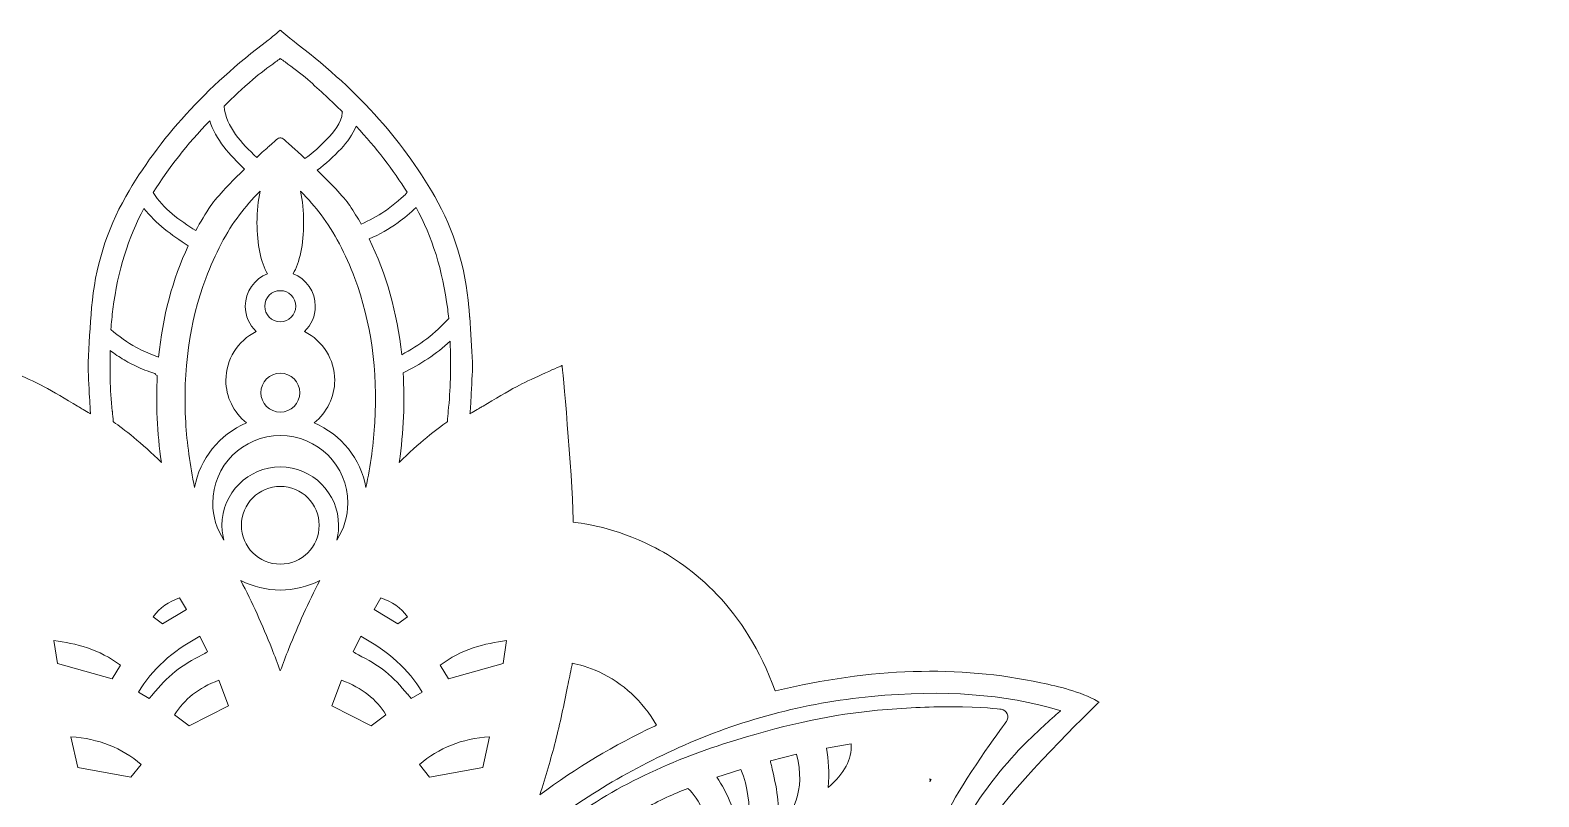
# Model space of a CAD drawing. Header units: millimetres. Extents: x -1149 to 2186, y 108 to 662.
# Drawn here: x 1119.9 to 1500.7, y 459.8 to 653.4 of the extents above; entities that cross this region are included whole.
import ezdxf

# ---------------------------------------------------------------- set-up
doc = ezdxf.new("R2010")
doc.units = ezdxf.units.MM
doc.header["$MEASUREMENT"] = 0
doc.layers.add('Layer 5', color=7, linetype='Continuous')

msp = doc.modelspace()

# ---------------------------------------------------------------- linework, layer by layer
at = {"layer": 'Layer 5', "lineweight": 0}
for points, knots in [([(1500.47, 318.48), (1500.47, 318.53), (1500.47, 318.58), (1500.46, 318.65), (1500.54, 323.25), (1499.13, 334.25), (1499.13, 334.25), (1499.13, 334.25), (1463.58, 301.53), (1415.26, 302.46), (1407.54, 302.61), (1399.34, 302.75), (1390.86, 303.73), (1403.38, 310.34), (1415.3, 319.82), (1428.23, 333.45), (1437.07, 342.77), (1444.98, 353.13), (1452.62, 363.15), (1452.62, 363.15), (1453.85, 364.76), (1453.85, 364.76), (1458.05, 370.25), (1469.08, 381.29), (1469.08, 381.29), (1468.87, 381.59), (1463.49, 382.71), (1461.66, 383.13), (1455.32, 384.59), (1448.93, 385.87), (1442.52, 387), (1430.98, 389.04), (1419.37, 390.53), (1407.7, 391.33), (1409.65, 403.35), (1408.91, 414.08), (1405.47, 423.24), (1402.53, 431.05), (1397.64, 437.76), (1390.93, 443.17), (1385.8, 447.31), (1376.98, 452.75), (1363.75, 455.61), (1371.34, 466.22), (1389.68, 483.7), (1389.68, 483.7), (1389.68, 483.7), (1389.39, 483.86), (1389.39, 483.86), (1384.69, 486.52), (1379.54, 487.63), (1374.99, 488.6), (1354.12, 493.07), (1332.21, 492.4), (1308.03, 486.54), (1308.03, 486.54), (1307.98, 486.54), (1307.9, 486.53), (1300.35, 507.58), (1286.85, 518.05), (1276.77, 523.13), (1267.56, 527.77), (1259.62, 528.87), (1256.91, 529.12), (1256.91, 529.4), (1256.92, 529.65), (1256.94, 529.86), (1256.93, 529.86), (1256.92, 529.86), (1256.9, 529.87), (1256.72, 541.96), (1254.12, 568.73), (1254.12, 568.73), (1254.12, 568.73), (1246.46, 565.38), (1243.35, 563.76), (1243.35, 563.76), (1242.58, 563.35), (1242.58, 563.35), (1240.4, 562.21), (1237.1, 560.23), (1234.2, 558.48), (1233.92, 558.32), (1233.66, 558.16), (1233.39, 558), (1233.39, 558), (1231.33, 556.77), (1230.87, 556.5), (1230.95, 557.4), (1231.04, 558.95), (1231.19, 561.68), (1231.36, 564.61), (1231.55, 568.35), (1231.49, 569.55), (1231.3, 573.08), (1231.08, 577), (1230.79, 580.95), (1230.79, 581), (1230.78, 581.06), (1230.78, 581.11), (1230.72, 581.86), (1230.66, 582.61), (1230.6, 583.36), (1229.76, 593.42), (1226.85, 602.86), (1221.96, 611.41), (1213.55, 626.07), (1201.81, 638.97), (1186.06, 650.83), (1185.65, 651.14), (1182.98, 653.39), (1182.98, 653.39), (1182.98, 653.39), (1180.32, 651.14), (1179.9, 650.83), (1164.15, 638.97), (1152.41, 626.07), (1144.01, 611.41), (1139.11, 602.86), (1136.2, 593.42), (1135.37, 583.36), (1134.97, 578.61), (1134.71, 573.8), (1134.48, 569.55), (1134.41, 568.35), (1134.6, 564.61), (1134.77, 561.68), (1134.93, 558.95), (1135.02, 557.4), (1135.09, 556.5), (1134.63, 556.77), (1132.57, 558), (1132.57, 558), (1132.31, 558.16), (1132.04, 558.32), (1131.77, 558.48), (1128.86, 560.23), (1125.57, 562.21), (1123.38, 563.35), (1123.38, 563.35), (1122.61, 563.76), (1122.61, 563.76), (1119.51, 565.38), (1111.85, 568.73), (1111.85, 568.73), (1111.85, 568.73), (1109.24, 541.96), (1109.06, 529.87), (1109.05, 529.86), (1109.04, 529.86), (1109.02, 529.86), (1109.05, 529.65), (1109.05, 529.4), (1109.05, 529.12), (1106.34, 528.87), (1098.4, 527.77), (1089.2, 523.13), (1079.11, 518.05), (1065.61, 507.58), (1058.06, 486.53), (1057.99, 486.54), (1057.94, 486.54), (1057.94, 486.54), (1033.76, 492.4), (1011.85, 493.07), (990.97, 488.6), (986.43, 487.63), (981.27, 486.52), (976.57, 483.86), (976.57, 483.86), (976.28, 483.7), (976.28, 483.7), (976.28, 483.7), (994.62, 466.22), (1002.21, 455.61), (988.98, 452.75), (980.16, 447.31), (975.03, 443.17), (968.32, 437.76), (963.43, 431.05), (960.5, 423.24), (957.06, 414.08), (956.31, 403.35), (958.27, 391.33), (946.6, 390.53), (934.99, 389.04), (923.44, 387), (917.03, 385.87), (910.65, 384.59), (904.3, 383.13), (902.48, 382.71), (897.09, 381.59), (896.88, 381.29), (896.88, 381.29), (907.92, 370.25), (912.11, 364.76), (912.11, 364.76), (913.34, 363.15), (913.34, 363.15), (920.99, 353.13), (928.89, 342.77), (937.74, 333.45), (950.67, 319.82), (962.59, 310.34), (975.11, 303.73), (966.63, 302.75), (958.42, 302.61), (950.7, 302.46), (902.38, 301.53), (866.83, 334.25), (866.83, 334.25), (866.83, 334.25), (865.43, 323.25), (865.51, 318.65), (865.5, 318.58), (865.49, 318.53), (865.49, 318.48), (865.29, 304.67), (867.87, 290.84), (873.15, 277.38), (881.55, 255.97), (896.79, 236.42), (917.2, 220.85), (939.19, 204.09), (960.63, 195.33), (980.96, 194.79), (965.68, 183), (944.26, 183.97), (944.26, 183.97), (944.26, 183.97), (955.23, 173.31), (960.19, 170.11), (970.16, 163.68), (980.73, 159.49), (991.61, 157.66), (997.5, 156.67), (1003.46, 156.42), (1009.33, 156.93), (1012.52, 157.2), (1016.15, 157.67), (1019.52, 158.98), (1018.66, 157.45), (1017.84, 155.98), (1017.01, 154.52), (1012.92, 147.28), (1008.29, 139.69), (1002.2, 133.21), (999.14, 129.97), (996.16, 126.86), (992.65, 125.23), (977.38, 118.17), (965, 131.26), (962.75, 133.58), (962.75, 133.58), (961.05, 135.32), (961.05, 135.32), (961.05, 135.32), (961.94, 133.06), (961.94, 133.06), (964.51, 126.49), (968.32, 121.32), (973.28, 117.69), (978.5, 113.86), (984.88, 111.84), (992.24, 111.7), (992.58, 111.69), (992.91, 111.69), (993.25, 111.69), (1003.35, 111.69), (1013.36, 114.68), (1023.81, 120.82), (1037.03, 128.59), (1047.43, 138.5), (1054.71, 150.28), (1057.19, 154.29), (1059.21, 158.65), (1061.17, 162.88), (1061.66, 163.93), (1062.14, 164.99), (1062.64, 166.04), (1064.83, 166.97), (1066.8, 167.97), (1068.65, 169.11), (1068.9, 169.26), (1069.2, 169.43), (1069.52, 169.61), (1069.95, 169.84), (1070.41, 170.1), (1070.86, 170.39), (1071.63, 167.67), (1072.92, 165.02), (1074.69, 162.51), (1080.48, 154.32), (1088.09, 149.06), (1097.3, 146.89), (1105.4, 144.98), (1113.56, 145.97), (1122.27, 149.9), (1131.98, 154.29), (1140.58, 160.89), (1147.84, 169.51), (1151.48, 173.84), (1154.92, 178.47), (1158.24, 182.94), (1159.86, 185.13), (1161.55, 187.4), (1163.23, 189.6), (1163.74, 190.27), (1164.33, 190.9), (1165.07, 191.7), (1165.2, 191.85), (1165.34, 191.99), (1165.48, 192.15), (1165.1, 184.93), (1167.1, 179.79), (1171.71, 176.05), (1174.85, 173.5), (1178.5, 172.18), (1182.56, 172.12), (1182.56, 172.12), (1182.91, 172.12), (1182.91, 172.12), (1182.91, 172.12), (1182.91, 172.12), (1182.91, 172.12), (1182.91, 172.12), (1182.98, 172.12), (1182.98, 172.12), (1182.98, 172.12), (1183.06, 172.12), (1183.06, 172.12), (1183.06, 172.12), (1183.06, 172.12), (1183.06, 172.12), (1183.06, 172.12), (1183.4, 172.12), (1183.4, 172.12), (1187.46, 172.18), (1191.12, 173.5), (1194.26, 176.05), (1198.87, 179.79), (1200.87, 184.93), (1200.49, 192.15), (1200.63, 191.99), (1200.76, 191.85), (1200.9, 191.7), (1201.64, 190.9), (1202.22, 190.27), (1202.73, 189.6), (1204.42, 187.4), (1206.1, 185.13), (1207.73, 182.94), (1211.05, 178.47), (1214.48, 173.84), (1218.13, 169.51), (1225.38, 160.89), (1233.98, 154.29), (1243.69, 149.9), (1252.4, 145.97), (1260.57, 144.98), (1268.66, 146.89), (1277.88, 149.06), (1285.49, 154.32), (1291.27, 162.51), (1293.05, 165.02), (1294.33, 167.67), (1295.11, 170.39), (1295.56, 170.1), (1296.02, 169.84), (1296.44, 169.61), (1296.76, 169.43), (1297.06, 169.26), (1297.32, 169.11), (1299.16, 167.97), (1301.13, 166.97), (1303.33, 166.04), (1303.82, 164.99), (1304.31, 163.93), (1304.8, 162.88), (1306.75, 158.65), (1308.77, 154.29), (1311.25, 150.28), (1318.54, 138.5), (1328.93, 128.59), (1342.15, 120.82), (1352.6, 114.68), (1362.61, 111.69), (1372.71, 111.69), (1373.05, 111.69), (1373.39, 111.69), (1373.73, 111.7), (1381.08, 111.84), (1387.46, 113.86), (1392.69, 117.69), (1397.64, 121.32), (1401.46, 126.49), (1404.02, 133.06), (1404.02, 133.06), (1404.91, 135.32), (1404.91, 135.32), (1404.91, 135.32), (1403.22, 133.58), (1403.22, 133.58), (1400.97, 131.26), (1388.59, 118.17), (1373.32, 125.23), (1369.8, 126.86), (1366.82, 129.97), (1363.77, 133.21), (1357.68, 139.69), (1353.05, 147.28), (1348.95, 154.52), (1348.12, 155.98), (1347.3, 157.45), (1346.44, 158.98), (1349.81, 157.67), (1353.45, 157.2), (1356.63, 156.93), (1362.5, 156.42), (1368.46, 156.67), (1374.36, 157.66), (1385.24, 159.49), (1395.81, 163.68), (1405.77, 170.11), (1410.73, 173.31), (1421.71, 183.97), (1421.71, 183.97), (1421.71, 183.97), (1400.29, 183), (1385, 194.79), (1405.34, 195.33), (1426.78, 204.09), (1448.77, 220.85), (1469.18, 236.42), (1484.41, 255.97), (1492.81, 277.38), (1498.1, 290.84), (1500.67, 304.67), (1500.47, 318.48)], [0, 0, 0, 0, 1, 1, 1, 2, 2, 2, 3, 3, 3, 4, 4, 4, 5, 5, 5, 6, 6, 6, 7, 7, 7, 8, 8, 8, 9, 9, 9, 10, 10, 10, 11, 11, 11, 12, 12, 12, 13, 13, 13, 14, 14, 14, 15, 15, 15, 16, 16, 16, 17, 17, 17, 18, 18, 18, 19, 19, 19, 20, 20, 20, 21, 21, 21, 22, 22, 22, 23, 23, 23, 24, 24, 24, 25, 25, 25, 26, 26, 26, 27, 27, 27, 28, 28, 28, 29, 29, 29, 30, 30, 30, 31, 31, 31, 32, 32, 32, 33, 33, 33, 34, 34, 34, 35, 35, 35, 36, 36, 36, 37, 37, 37, 38, 38, 38, 39, 39, 39, 40, 40, 40, 41, 41, 41, 42, 42, 42, 43, 43, 43, 44, 44, 44, 45, 45, 45, 46, 46, 46, 47, 47, 47, 48, 48, 48, 49, 49, 49, 50, 50, 50, 51, 51, 51, 52, 52, 52, 53, 53, 53, 54, 54, 54, 55, 55, 55, 56, 56, 56, 57, 57, 57, 58, 58, 58, 59, 59, 59, 60, 60, 60, 61, 61, 61, 62, 62, 62, 63, 63, 63, 64, 64, 64, 65, 65, 65, 66, 66, 66, 67, 67, 67, 68, 68, 68, 69, 69, 69, 70, 70, 70, 71, 71, 71, 72, 72, 72, 73, 73, 73, 74, 74, 74, 75, 75, 75, 76, 76, 76, 77, 77, 77, 78, 78, 78, 79, 79, 79, 80, 80, 80, 81, 81, 81, 82, 82, 82, 83, 83, 83, 84, 84, 84, 85, 85, 85, 86, 86, 86, 87, 87, 87, 88, 88, 88, 89, 89, 89, 90, 90, 90, 91, 91, 91, 92, 92, 92, 93, 93, 93, 94, 94, 94, 95, 95, 95, 96, 96, 96, 97, 97, 97, 98, 98, 98, 99, 99, 99, 100, 100, 100, 101, 101, 101, 102, 102, 102, 103, 103, 103, 104, 104, 104, 105, 105, 105, 106, 106, 106, 107, 107, 107, 108, 108, 108, 109, 109, 109, 110, 110, 110, 111, 111, 111, 112, 112, 112, 113, 113, 113, 114, 114, 114, 115, 115, 115, 116, 116, 116, 117, 117, 117, 118, 118, 118, 119, 119, 119, 120, 120, 120, 121, 121, 121, 122, 122, 122, 123, 123, 123, 124, 124, 124, 125, 125, 125, 126, 126, 126, 127, 127, 127, 128, 128, 128, 129, 129, 129, 130, 130, 130, 131, 131, 131, 132, 132, 132, 133, 133, 133, 134, 134, 134, 135, 135, 135, 136, 136, 136, 137, 137, 137, 138, 138, 138, 139, 139, 139, 140, 140, 140, 141, 141, 141, 142, 142, 142, 143, 143, 143, 144, 144, 144, 145, 145, 145, 146, 146, 146, 146]), ([(1176.07, 640.92), (1177.85, 642.49), (1179.86, 643.95), (1181.8, 645.37), (1182.19, 645.65), (1182.59, 645.94), (1182.99, 646.24), (1183.39, 645.94), (1183.79, 645.65), (1184.18, 645.36), (1186.12, 643.95), (1188.12, 642.49), (1189.91, 640.92), (1193.06, 638.16), (1195.96, 635.44), (1198.65, 632.74), (1198.65, 632.68), (1198.64, 632.63), (1198.64, 632.57), (1198.51, 629.89), (1196.46, 627.68), (1194.7, 625.85), (1193.03, 624.12), (1191.26, 622.29), (1189.2, 621), (1187.72, 622.38), (1186.53, 623.45), (1185.86, 624.04), (1183.46, 626.19), (1183.42, 626.19), (1182.99, 626.19), (1182.56, 626.19), (1182.51, 626.19), (1180.11, 624.04), (1179.49, 623.49), (1178.4, 622.51), (1177.05, 621.26), (1173.22, 624.84), (1169.35, 628.87), (1168.78, 634.19), (1171.06, 636.41), (1173.48, 638.65), (1176.07, 640.92)], [0, 0, 0, 0, 1, 1, 1, 2, 2, 2, 3, 3, 3, 4, 4, 4, 5, 5, 5, 6, 6, 6, 7, 7, 7, 8, 8, 8, 9, 9, 9, 10, 10, 10, 11, 11, 11, 12, 12, 12, 13, 13, 13, 14, 14, 14, 14]), ([(1165.17, 630.53), (1166.66, 625.75), (1170.27, 621.81), (1173.95, 618.32), (1170.78, 615.25), (1167.11, 611.51), (1165.46, 609.08), (1164.09, 607.06), (1162.82, 604.96), (1161.65, 602.78), (1157.58, 605.35), (1153.43, 608.27), (1150.92, 612.38), (1154.77, 618.57), (1159.44, 624.53), (1165.17, 630.53)], [0, 0, 0, 0, 1, 1, 1, 2, 2, 2, 3, 3, 3, 4, 4, 4, 5, 5, 5, 5]), ([(1215, 612.45), (1214.36, 611.63), (1213.41, 610.88), (1212.74, 610.28), (1211.68, 609.33), (1210.53, 608.46), (1209.35, 607.65), (1207.47, 606.37), (1205.49, 605.31), (1203.4, 604.44), (1202.49, 606.03), (1201.53, 607.58), (1200.51, 609.08), (1198.91, 611.44), (1195.42, 615.03), (1192.31, 618.04), (1194.51, 619.59), (1196.45, 621.48), (1198.32, 623.46), (1199.94, 625.19), (1201.3, 627.04), (1202.11, 629.14), (1207.22, 623.63), (1211.46, 618.14), (1215, 612.45)], [0, 0, 0, 0, 1, 1, 1, 2, 2, 2, 3, 3, 3, 4, 4, 4, 5, 5, 5, 6, 6, 6, 7, 7, 7, 8, 8, 8, 8]), ([(1179.76, 591.9), (1176.44, 590.59), (1174.15, 587.34), (1174.15, 583.68), (1174.15, 581.23), (1175.15, 578.94), (1176.89, 577.29), (1172.26, 575), (1169.25, 570.24), (1169.25, 564.98), (1169.25, 560.78), (1171.2, 556.81), (1174.46, 554.22), (1167.55, 551.32), (1162.66, 545.15), (1161.37, 537.87), (1160.18, 543.58), (1159.43, 549.11), (1159.12, 554.36), (1158.35, 567.43), (1160.05, 579.66), (1164.18, 590.72), (1166.5, 596.95), (1169.37, 602.36), (1172.69, 606.79), (1174.15, 608.73), (1175.84, 610.66), (1177.91, 612.71), (1177.38, 610.37), (1177.1, 607.64), (1177.1, 604.78), (1177.1, 599.36), (1178.11, 594.56), (1179.76, 591.9)], [0, 0, 0, 0, 1, 1, 1, 2, 2, 2, 3, 3, 3, 4, 4, 4, 5, 5, 5, 6, 6, 6, 7, 7, 7, 8, 8, 8, 9, 9, 9, 10, 10, 10, 11, 11, 11, 11]), ([(1188.06, 612.71), (1190.13, 610.66), (1191.83, 608.73), (1193.29, 606.79), (1196.61, 602.36), (1199.47, 596.95), (1201.79, 590.72), (1205.92, 579.66), (1207.62, 567.43), (1206.85, 554.36), (1206.54, 549.11), (1205.79, 543.58), (1204.61, 537.87), (1203.31, 545.15), (1198.42, 551.32), (1191.52, 554.22), (1194.77, 556.81), (1196.73, 560.78), (1196.73, 564.98), (1196.73, 570.24), (1193.72, 575), (1189.09, 577.29), (1190.82, 578.94), (1191.82, 581.23), (1191.82, 583.68), (1191.82, 587.34), (1189.54, 590.59), (1186.22, 591.9), (1187.86, 594.56), (1188.88, 599.36), (1188.88, 604.78), (1188.88, 607.64), (1188.59, 610.37), (1188.06, 612.71)], [0, 0, 0, 0, 1, 1, 1, 2, 2, 2, 3, 3, 3, 4, 4, 4, 5, 5, 5, 6, 6, 6, 7, 7, 7, 8, 8, 8, 9, 9, 9, 10, 10, 10, 11, 11, 11, 11]), ([(1140.73, 582.94), (1142.01, 592.69), (1144.58, 601.03), (1148.58, 608.38), (1151.54, 604.51), (1155.57, 601.62), (1159.74, 598.97), (1155.8, 590.49), (1153.29, 581.01), (1152.28, 570.86), (1151.96, 570.95), (1151.65, 571.04), (1151.36, 571.15), (1149.75, 571.75), (1148.18, 572.47), (1146.66, 573.29), (1144.35, 574.55), (1142.22, 576.07), (1140.24, 577.8), (1140.35, 579.51), (1140.51, 581.22), (1140.73, 582.94)], [0, 0, 0, 0, 1, 1, 1, 2, 2, 2, 3, 3, 3, 4, 4, 4, 5, 5, 5, 6, 6, 6, 7, 7, 7, 7]), ([(1217.25, 608.63), (1221.33, 601.22), (1223.95, 592.8), (1225.24, 582.94), (1225.24, 582.94), (1225.24, 582.94), (1225.24, 582.94), (1225.35, 582.15), (1225.43, 581.36), (1225.51, 580.57), (1222.12, 576.84), (1218.11, 573.75), (1213.63, 571.45), (1212.52, 582.05), (1209.76, 591.92), (1205.42, 600.66), (1207.99, 601.76), (1210.45, 603.14), (1212.7, 604.79), (1214.23, 605.91), (1215.89, 607.17), (1217.25, 608.63)], [0, 0, 0, 0, 1, 1, 1, 2, 2, 2, 3, 3, 3, 4, 4, 4, 5, 5, 5, 6, 6, 6, 7, 7, 7, 7]), ([(1186.91, 583.68), (1186.91, 581.52), (1185.15, 579.75), (1182.99, 579.75), (1180.82, 579.75), (1179.06, 581.52), (1179.06, 583.68), (1179.06, 585.85), (1180.82, 587.61), (1182.99, 587.61), (1185.15, 587.61), (1186.91, 585.85), (1186.91, 583.68)], [0, 0, 0, 0, 1, 1, 1, 2, 2, 2, 3, 3, 3, 4, 4, 4, 4]), ([(1140.04, 572.49), (1141.16, 571.65), (1142.33, 570.88), (1143.54, 570.16), (1144.86, 569.38), (1146.22, 568.68), (1147.63, 568.06), (1148.42, 567.72), (1149.22, 567.4), (1150.03, 567.11), (1150.38, 566.99), (1150.74, 566.86), (1151.1, 566.74), (1151.18, 566.72), (1151.26, 566.69), (1151.34, 566.66), (1151.5, 566.45), (1151.7, 566.27), (1151.93, 566.15), (1151.57, 559.1), (1151.9, 551.77), (1152.96, 544.26), (1148.13, 549.11), (1143.23, 552.76), (1140.97, 554.44), (1140.97, 554.44), (1140.82, 554.55), (1140.82, 554.55), (1140.74, 555.43), (1140.66, 556.31), (1140.59, 557.11), (1140.59, 557.11), (1140.58, 557.2), (1140.58, 557.2), (1140.34, 559.9), (1140.08, 562.69), (1140.05, 565.4), (1140.01, 567.77), (1140, 570.13), (1140.04, 572.49)], [0, 0, 0, 0, 1, 1, 1, 2, 2, 2, 3, 3, 3, 4, 4, 4, 5, 5, 5, 6, 6, 6, 7, 7, 7, 8, 8, 8, 9, 9, 9, 10, 10, 10, 11, 11, 11, 12, 12, 12, 13, 13, 13, 13]), ([(1225.93, 565.4), (1225.89, 562.69), (1225.64, 559.89), (1225.39, 557.19), (1225.32, 556.37), (1225.23, 555.46), (1225.16, 554.55), (1225.16, 554.55), (1225, 554.44), (1225, 554.44), (1222.74, 552.76), (1217.85, 549.11), (1213.02, 544.26), (1214.11, 552.03), (1214.44, 559.62), (1214, 566.9), (1218.36, 568.94), (1222.36, 571.62), (1225.87, 574.88), (1225.99, 571.73), (1225.97, 568.58), (1225.93, 565.4)], [0, 0, 0, 0, 1, 1, 1, 2, 2, 2, 3, 3, 3, 4, 4, 4, 5, 5, 5, 6, 6, 6, 7, 7, 7, 7]), ([(1178.08, 561.85), (1178.08, 564.56), (1180.28, 566.76), (1182.99, 566.76), (1185.69, 566.76), (1187.9, 564.56), (1187.9, 561.85), (1187.9, 559.15), (1185.69, 556.94), (1182.99, 556.94), (1180.28, 556.94), (1178.08, 559.15), (1178.08, 561.85)], [0, 0, 0, 0, 1, 1, 1, 2, 2, 2, 3, 3, 3, 4, 4, 4, 4]), ([(1182.99, 551.04), (1192.39, 551.04), (1200.04, 543.39), (1200.04, 533.99), (1200.04, 530.61), (1199.04, 527.36), (1197.23, 524.62), (1197.55, 525.83), (1197.71, 527.09), (1197.71, 528.37), (1197.71, 536.49), (1191.11, 543.09), (1182.99, 543.09), (1174.87, 543.09), (1168.26, 536.49), (1168.26, 528.37), (1168.26, 527.09), (1168.43, 525.83), (1168.75, 524.62), (1166.94, 527.36), (1165.94, 530.61), (1165.94, 533.99), (1165.94, 543.39), (1173.58, 551.04), (1182.99, 551.04)], [0, 0, 0, 0, 1, 1, 1, 2, 2, 2, 3, 3, 3, 4, 4, 4, 5, 5, 5, 6, 6, 6, 7, 7, 7, 8, 8, 8, 8]), ([(1192.8, 528.37), (1192.8, 522.96), (1188.4, 518.55), (1182.99, 518.55), (1177.58, 518.55), (1173.17, 522.96), (1173.17, 528.37), (1173.17, 533.78), (1177.58, 538.18), (1182.99, 538.18), (1188.4, 538.18), (1192.8, 533.78), (1192.8, 528.37)], [0, 0, 0, 0, 1, 1, 1, 2, 2, 2, 3, 3, 3, 4, 4, 4, 4]), ([(1180.85, 497.23), (1178.46, 503.23), (1175.89, 508.89), (1173.04, 514.41), (1176.1, 512.85), (1179.48, 512.03), (1182.99, 512.03), (1186.49, 512.03), (1189.88, 512.85), (1192.94, 514.41), (1190.08, 508.89), (1187.51, 503.23), (1185.13, 497.23), (1184.39, 495.37), (1183.69, 493.51), (1182.99, 491.6), (1182.28, 493.51), (1181.59, 495.37), (1180.85, 497.23)], [0, 0, 0, 0, 1, 1, 1, 2, 2, 2, 3, 3, 3, 4, 4, 4, 5, 5, 5, 6, 6, 6, 6]), ([(1159.28, 507.08), (1159.28, 507.08), (1153.29, 503.46), (1153.29, 503.46), (1153.29, 503.46), (1150.86, 505.22), (1150.86, 505.22), (1152.6, 507.57), (1154.77, 509.12), (1157.58, 510.03), (1157.58, 510.03), (1159.28, 507.08), (1159.28, 507.08)], [0, 0, 0, 0, 1, 1, 1, 2, 2, 2, 3, 3, 3, 4, 4, 4, 4]), ([(1215.12, 505.22), (1215.12, 505.22), (1212.68, 503.46), (1212.68, 503.46), (1212.68, 503.46), (1206.69, 507.08), (1206.69, 507.08), (1206.69, 507.08), (1208.39, 510.03), (1208.39, 510.03), (1211.21, 509.12), (1213.37, 507.57), (1215.12, 505.22)], [0, 0, 0, 0, 1, 1, 1, 2, 2, 2, 3, 3, 3, 4, 4, 4, 4]), ([(1142.62, 493.01), (1142.62, 493.01), (1140.54, 489.59), (1140.54, 489.59), (1140.54, 489.59), (1126.73, 493.5), (1126.73, 493.5), (1126.73, 493.5), (1125.86, 499.28), (1125.86, 499.28), (1131.31, 498.53), (1137.38, 497.1), (1142.62, 493.01)], [0, 0, 0, 0, 1, 1, 1, 2, 2, 2, 3, 3, 3, 4, 4, 4, 4]), ([(1163.27, 495.69), (1160.83, 494.37), (1158.52, 493.12), (1156.43, 491.44), (1154.33, 489.76), (1152.64, 487.8), (1150.85, 485.72), (1150.54, 485.37), (1150.23, 485.01), (1149.91, 484.64), (1149.91, 484.64), (1147.21, 486.26), (1147.21, 486.26), (1150.63, 491.98), (1155.58, 496.5), (1162.68, 500.39), (1162.68, 500.39), (1164.57, 496.39), (1164.57, 496.39), (1164.14, 496.15), (1163.7, 495.92), (1163.27, 495.69)], [0, 0, 0, 0, 1, 1, 1, 2, 2, 2, 3, 3, 3, 4, 4, 4, 5, 5, 5, 6, 6, 6, 7, 7, 7, 7]), ([(1209.55, 491.44), (1207.45, 493.12), (1205.14, 494.37), (1202.7, 495.69), (1202.27, 495.92), (1201.84, 496.15), (1201.4, 496.39), (1201.4, 496.39), (1203.29, 500.39), (1203.29, 500.39), (1210.39, 496.5), (1215.35, 491.98), (1218.77, 486.26), (1218.77, 486.26), (1216.06, 484.64), (1216.06, 484.64), (1215.75, 485), (1215.45, 485.35), (1215.14, 485.7), (1215.14, 485.7), (1215.12, 485.74), (1215.12, 485.74), (1213.33, 487.81), (1211.65, 489.76), (1209.55, 491.44)], [0, 0, 0, 0, 1, 1, 1, 2, 2, 2, 3, 3, 3, 4, 4, 4, 5, 5, 5, 6, 6, 6, 7, 7, 7, 8, 8, 8, 8]), ([(1225.44, 489.59), (1225.44, 489.59), (1223.35, 493.01), (1223.35, 493.01), (1228.6, 497.1), (1234.66, 498.53), (1240.11, 499.28), (1240.11, 499.28), (1239.24, 493.5), (1239.24, 493.5), (1239.24, 493.5), (1225.44, 489.59), (1225.44, 489.59)], [0, 0, 0, 0, 1, 1, 1, 2, 2, 2, 3, 3, 3, 4, 4, 4, 4]), ([(1252.43, 473.78), (1253.61, 478.39), (1254.58, 483.1), (1255.52, 487.67), (1255.86, 489.38), (1256.22, 491.13), (1256.59, 492.87), (1256.62, 493), (1256.64, 493.14), (1256.64, 493.27), (1256.64, 493.28), (1256.64, 493.29), (1256.64, 493.3), (1256.64, 493.34), (1256.65, 493.43), (1256.67, 493.57), (1258.41, 493.22), (1260.79, 492.56), (1263.44, 491.33), (1269.5, 488.53), (1274.38, 484.01), (1277.97, 477.9), (1277.92, 477.87), (1277.86, 477.85), (1277.81, 477.82), (1277.81, 477.82), (1277.51, 477.68), (1277.51, 477.68), (1267.2, 472.86), (1257.69, 467.17), (1248.53, 460.32), (1249.95, 464.95), (1251.29, 469.34), (1252.43, 473.78)], [0, 0, 0, 0, 1, 1, 1, 2, 2, 2, 3, 3, 3, 4, 4, 4, 5, 5, 5, 6, 6, 6, 7, 7, 7, 8, 8, 8, 9, 9, 9, 10, 10, 10, 11, 11, 11, 11]), ([(1167.51, 489.27), (1167.51, 489.27), (1169.95, 482.79), (1169.95, 482.79), (1169.95, 482.79), (1160.02, 477.74), (1160.02, 477.74), (1160.02, 477.74), (1156.32, 480.51), (1156.32, 480.51), (1158.75, 484.51), (1162.26, 487.26), (1167.51, 489.27)], [0, 0, 0, 0, 1, 1, 1, 2, 2, 2, 3, 3, 3, 4, 4, 4, 4]), ([(1209.65, 480.51), (1209.65, 480.51), (1205.96, 477.74), (1205.96, 477.74), (1205.96, 477.74), (1196.03, 482.79), (1196.03, 482.79), (1196.03, 482.79), (1198.47, 489.27), (1198.47, 489.27), (1203.72, 487.26), (1207.22, 484.51), (1209.65, 480.51)], [0, 0, 0, 0, 1, 1, 1, 2, 2, 2, 3, 3, 3, 4, 4, 4, 4]), ([(995.63, 472.57), (992.89, 475.39), (990.04, 477.94), (987.01, 480.66), (986.73, 480.91), (986.38, 481.23), (986, 481.56), (986.08, 481.59), (986.15, 481.61), (986.21, 481.63), (1000.22, 485.78), (1015.34, 486.9), (1033.77, 485.14), (1050.69, 483.53), (1067.05, 479.19), (1082.4, 472.24), (1096.81, 465.72), (1109.74, 457.69), (1120.83, 448.37), (1132.4, 438.64), (1142.36, 427.17), (1150.43, 414.29), (1154.88, 407.19), (1157.96, 400.5), (1159.83, 393.87), (1159.83, 393.87), (1158.44, 392.06), (1158.44, 392.06), (1154.09, 402.47), (1148.37, 412.5), (1140.98, 422.67), (1132.85, 433.87), (1123.39, 443.7), (1112.87, 451.87), (1100.65, 461.35), (1085.88, 468.67), (1067.74, 474.23), (1054.65, 478.24), (1043.02, 480.67), (1032.2, 481.65), (1012.18, 483.47), (1001.46, 481.98), (1001.01, 481.91), (1000.33, 481.82), (999.74, 481.36), (999.48, 480.73), (999.22, 480.09), (999.3, 479.36), (999.71, 478.8), (999.81, 478.67), (1009.49, 465.55), (1013.32, 458.25), (1018.55, 448.27), (1022.46, 438.01), (1025.59, 429.29), (1031.92, 411.66), (1041.15, 396.14), (1053.03, 383.19), (1062.15, 373.25), (1073.22, 363.82), (1087.87, 353.54), (1094.17, 349.12), (1099.95, 344.29), (1105.07, 339.19), (1106.1, 338.16), (1107.1, 337.13), (1108.08, 336.11), (1095.4, 346.97), (1082.87, 356.36), (1069.98, 364.65), (1068.79, 365.42), (1067.59, 366.18), (1066.39, 366.94), (1063.3, 368.91), (1060.1, 370.94), (1057.06, 373.05), (1041.49, 383.83), (1030.95, 397.96), (1025.73, 415.06), (1023.93, 420.96), (1021.93, 426.98), (1019.76, 432.96), (1014.03, 448.8), (1006.13, 461.75), (995.63, 472.57)], [0, 0, 0, 0, 1, 1, 1, 2, 2, 2, 3, 3, 3, 4, 4, 4, 5, 5, 5, 6, 6, 6, 7, 7, 7, 8, 8, 8, 9, 9, 9, 10, 10, 10, 11, 11, 11, 12, 12, 12, 13, 13, 13, 14, 14, 14, 15, 15, 15, 16, 16, 16, 17, 17, 17, 18, 18, 18, 19, 19, 19, 20, 20, 20, 21, 21, 21, 22, 22, 22, 23, 23, 23, 24, 24, 24, 25, 25, 25, 26, 26, 26, 27, 27, 27, 28, 28, 28, 28]), ([(1245.14, 448.37), (1256.23, 457.69), (1269.16, 465.72), (1283.57, 472.24), (1298.92, 479.19), (1315.28, 483.53), (1332.2, 485.14), (1350.64, 486.9), (1365.75, 485.78), (1379.77, 481.63), (1379.83, 481.61), (1379.9, 481.59), (1379.97, 481.56), (1379.59, 481.22), (1379.24, 480.9), (1378.95, 480.64), (1375.93, 477.94), (1373.08, 475.39), (1370.34, 472.57), (1370.34, 472.57), (1370.34, 472.57), (1370.34, 472.57), (1359.84, 461.75), (1351.95, 448.8), (1346.21, 432.96), (1344.05, 426.98), (1342.04, 420.96), (1340.24, 415.06), (1335.03, 397.96), (1324.49, 383.83), (1308.92, 373.05), (1305.87, 370.94), (1302.67, 368.91), (1299.58, 366.94), (1298.38, 366.18), (1297.18, 365.42), (1295.99, 364.65), (1283.1, 356.35), (1270.57, 346.97), (1257.89, 336.11), (1258.87, 337.13), (1259.88, 338.16), (1260.91, 339.19), (1266.02, 344.29), (1271.8, 349.12), (1278.1, 353.54), (1292.76, 363.82), (1303.83, 373.25), (1312.95, 383.19), (1324.82, 396.14), (1334.05, 411.66), (1340.39, 429.29), (1343.52, 438.01), (1347.42, 448.27), (1352.66, 458.25), (1356.48, 465.55), (1366.16, 478.67), (1366.26, 478.8), (1366.67, 479.36), (1366.76, 480.09), (1366.49, 480.73), (1366.23, 481.36), (1365.64, 481.82), (1364.96, 481.91), (1364.51, 481.98), (1360.3, 482.55), (1352.35, 482.55), (1346.6, 482.55), (1340.35, 482.25), (1333.77, 481.65), (1322.95, 480.67), (1311.33, 478.24), (1298.24, 474.23), (1280.09, 468.67), (1265.33, 461.35), (1253.11, 451.87), (1242.58, 443.7), (1233.12, 433.87), (1224.99, 422.67), (1217.61, 412.5), (1211.88, 402.47), (1207.53, 392.06), (1207.53, 392.06), (1206.15, 393.87), (1206.15, 393.87), (1208.02, 400.5), (1211.1, 407.19), (1215.54, 414.29), (1223.61, 427.17), (1233.57, 438.64), (1245.14, 448.37)], [0, 0, 0, 0, 1, 1, 1, 2, 2, 2, 3, 3, 3, 4, 4, 4, 5, 5, 5, 6, 6, 6, 7, 7, 7, 8, 8, 8, 9, 9, 9, 10, 10, 10, 11, 11, 11, 12, 12, 12, 13, 13, 13, 14, 14, 14, 15, 15, 15, 16, 16, 16, 17, 17, 17, 18, 18, 18, 19, 19, 19, 20, 20, 20, 21, 21, 21, 22, 22, 22, 23, 23, 23, 24, 24, 24, 25, 25, 25, 26, 26, 26, 27, 27, 27, 28, 28, 28, 29, 29, 29, 30, 30, 30, 30]), ([(1147.88, 467.94), (1147.88, 467.94), (1145.29, 464.75), (1145.29, 464.75), (1145.29, 464.75), (1131.84, 467.19), (1131.84, 467.19), (1131.84, 467.19), (1130.15, 474.97), (1130.15, 474.97), (1137.15, 474.5), (1142.98, 472.19), (1147.88, 467.94)], [0, 0, 0, 0, 1, 1, 1, 2, 2, 2, 3, 3, 3, 4, 4, 4, 4]), ([(1220.68, 464.75), (1220.68, 464.75), (1218.09, 467.94), (1218.09, 467.94), (1223, 472.19), (1228.82, 474.5), (1235.82, 474.97), (1235.82, 474.97), (1234.14, 467.19), (1234.14, 467.19), (1234.14, 467.19), (1220.68, 464.75), (1220.68, 464.75)], [0, 0, 0, 0, 1, 1, 1, 2, 2, 2, 3, 3, 3, 4, 4, 4, 4]), ([(1321.29, 462.2), (1321.66, 465.84), (1321.31, 469.19), (1320.84, 472.12), (1320.84, 472.12), (1327.08, 473.16), (1327.08, 473.16), (1327.27, 469.2), (1325.45, 465.73), (1321.29, 462.2)], [0, 0, 0, 0, 1, 1, 1, 2, 2, 2, 3, 3, 3, 3]), ([(1308.79, 451.99), (1308.83, 454.29), (1308.84, 456.65), (1308.6, 458.98), (1308.34, 461.5), (1307.82, 463.93), (1307.25, 466.45), (1307.25, 466.45), (1307.22, 466.57), (1307.22, 466.57), (1307.16, 466.82), (1307.1, 467.08), (1307.04, 467.34), (1307.04, 467.34), (1306.96, 467.72), (1306.96, 467.72), (1306.87, 468.09), (1306.78, 468.48), (1306.7, 468.86), (1306.7, 468.86), (1313.29, 470.54), (1313.29, 470.54), (1315.76, 461.2), (1312.13, 455.26), (1308.79, 451.99)], [0, 0, 0, 0, 1, 1, 1, 2, 2, 2, 3, 3, 3, 4, 4, 4, 5, 5, 5, 6, 6, 6, 7, 7, 7, 8, 8, 8, 8]), ([(1301.41, 453.91), (1301.42, 453.35), (1301.37, 452.72), (1301.32, 452.11), (1301.29, 451.66), (1301.25, 451.22), (1301.23, 450.78), (1301.07, 447.24), (1300.23, 444.49), (1298.63, 442.34), (1298.91, 445.3), (1299, 448.55), (1298.4, 451.89), (1297.53, 456.64), (1295.83, 460.86), (1293.2, 464.76), (1293.2, 464.76), (1299.25, 466.7), (1299.25, 466.7), (1301.13, 462.16), (1301.4, 457.7), (1301.41, 453.91), (1301.41, 453.91), (1301.41, 453.91), (1301.41, 453.91)], [0, 0, 0, 0, 1, 1, 1, 2, 2, 2, 3, 3, 3, 4, 4, 4, 5, 5, 5, 6, 6, 6, 7, 7, 7, 8, 8, 8, 8]), ([(1285.78, 428.21), (1285.32, 439.6), (1281.66, 448.95), (1274.64, 456.68), (1278.71, 458.86), (1282.26, 460.6), (1285.9, 461.91), (1288.94, 459.18), (1290.96, 454.11), (1291.33, 448.2), (1291.77, 441.03), (1289.77, 433.89), (1285.78, 428.21)], [0, 0, 0, 0, 1, 1, 1, 2, 2, 2, 3, 3, 3, 4, 4, 4, 4]), ([(1346.98, 464.38), (1347.08, 464.3), (1347.19, 464.23), (1347.3, 464.15), (1347.3, 464.15), (1346.98, 463.56), (1346.98, 463.56), (1347.03, 463.83), (1347.02, 464.11), (1346.98, 464.38)], [0, 0, 0, 0, 1, 1, 1, 2, 2, 2, 3, 3, 3, 3])]:
    msp.add_open_spline(points, degree=3, knots=knots, dxfattribs=at)

doc.saveas('drawing.dxf')
